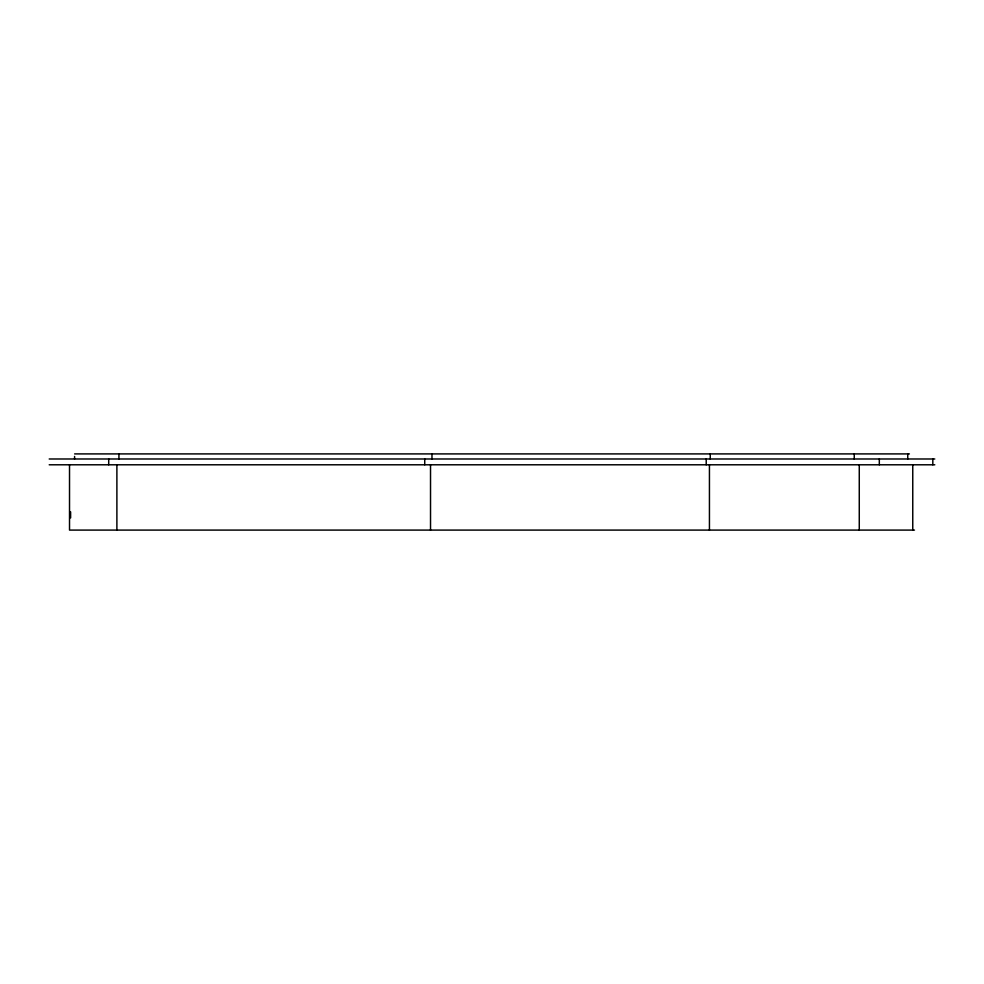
<?xml version="1.0" encoding="UTF-8"?>
<svg xmlns="http://www.w3.org/2000/svg" width="984" height="984" viewBox="0 0 984 984"><rect width="100%" height="100%" fill="white"/><g stroke="black" fill="none" stroke-linecap="round" stroke-linejoin="round"><path stroke-width="1.48" d="M69.52 464.792L69.52 530.093L914.493 530.093M74.587 458.987L74.587 456.453M74.624 453.907L909.413 453.907M49.2 458.987L934.8 458.987M49.2 464.792L934.8 464.792M932.82 458.987L932.82 464.792M912.758 464.792L912.758 530.093M907.74 453.907L907.74 458.987M879.315 458.987L879.315 464.792M859.266 464.792L859.266 530.093M854.247 453.907L854.247 458.987M710.251 453.907L710.251 458.987M709.439 464.792L709.439 530.093M706.217 458.987L706.217 464.792M431.976 453.907L431.976 458.987M430.525 464.792L430.525 530.093M424.731 458.987L424.731 464.792M118.929 453.907L118.929 458.987M116.887 464.792L116.887 530.093M108.707 458.987L108.707 464.792M70.614 511.864L70.614 517.941"/></g></svg>
